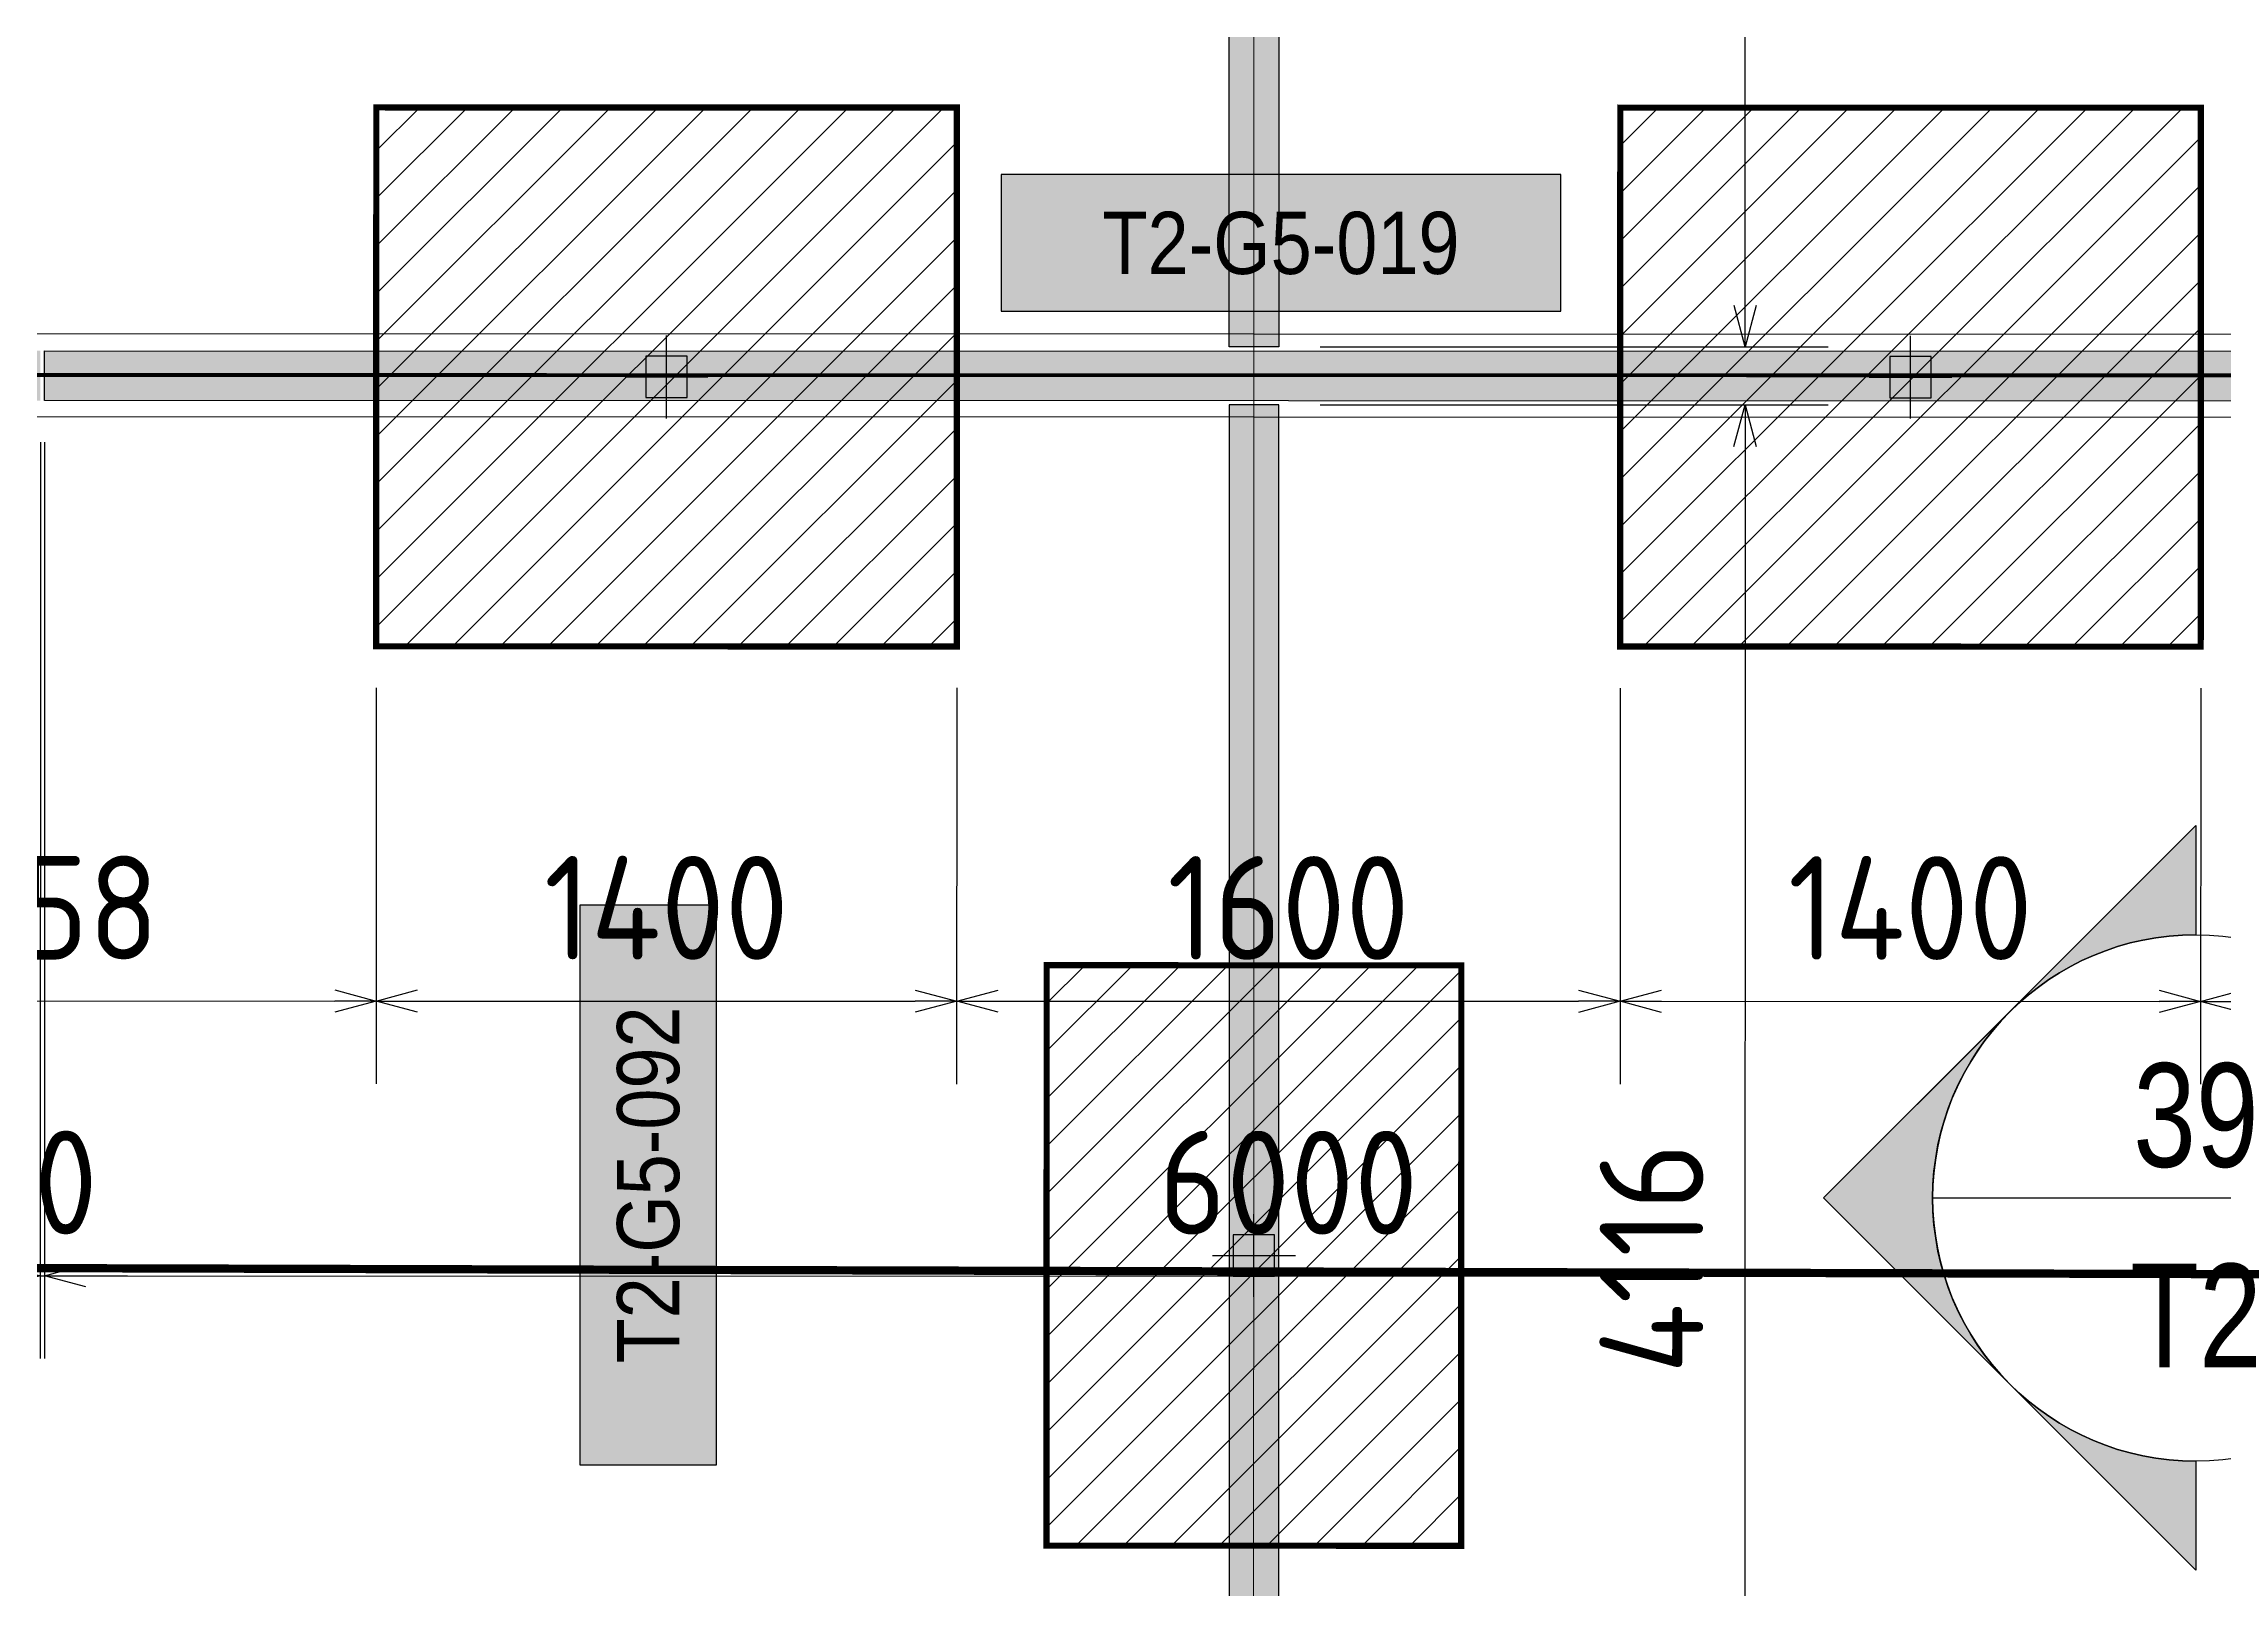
# Model space of a CAD drawing. Header units: centimetres. Extents: x -6122352 to 4157695, y -1694241 to 1947892.
# Drawn here: x 153588 to 158847, y -177704 to -173976 of the extents above; entities that cross this region are included whole.
import ezdxf
from ezdxf.enums import TextEntityAlignment as Align

# ---------------------------------------------------------------- set-up
doc = ezdxf.new("R2010")
doc.units = ezdxf.units.CM
doc.header["$MEASUREMENT"] = 0
doc.header["$PDMODE"] = 66
doc.header["$PDSIZE"] = 100
for name, color, linetype in [('00-MI-DIM', 7, 'Continuous'), ('@MI-FOOTINGS', 7, 'Continuous'), ('@MI-MEP', 7, 'Continuous'), ('@MI-REF LAYER', 7, 'Continuous'), ('@MI-TYPE-02', 6, 'Continuous'), ('A-GLASS HATCH', 7, 'Continuous'), ('PANEL-TAGS', 7, 'Continuous')]:
    doc.layers.add(name, color=color, linetype=linetype)
doc.layers.add('08-Compound Wall-2', color=6, linetype='Continuous', lineweight=25, true_color=0xff00ff)
doc.layers.add('23585-XR-AR-DAMAC PLOT LIMITS$0$1-End units', color=7, linetype='Continuous', lineweight=5, true_color=0xf8991e)
doc.layers.add('23585-XR-AR-DAMAC PLOT LIMITS$0$1-Mid units', color=41, linetype='Continuous', lineweight=5)
doc.layers.add('A-ANNO-TEXT', color=3, linetype='Continuous', lineweight=25)
doc.styles.add('Arial Narrow', font='ARIALN.TTF', dxfattribs={"width": 0.95, "height": 500})
doc.styles.add('PANELTAG_STYLE', font='arial.ttf')
doc.styles.add('Schueco-BEMSTIL', font='isocpeur.ttf', dxfattribs={"width": 0.9})
doc.dimstyles.new('MI- JWC-TXT-2.5 MM', dxfattribs={"dimscale": 1.5, "dimtxt": 2.5, "dimasz": 1, "dimexe": 2, "dimexo": 1, "dimgap": 1, "dimtad": 1, "dimdec": 0, "dimdsep": 46, "dimtxsty": 'Schueco-BEMSTIL', "dimblk": 'OPEN30', "dimcen": 0, "dimdle": 2, "dimclrd": 140, "dimclre": 8, "dimclrt": 40, "dimadec": 0, "dimazin": 2, "dimtfac": 1, "dimtdec": 0, "dimtix": 1, "dimtmove": 2, "dimatfit": 3, "dimldrblk": 'OPEN', "dimfxl": 2, "dimlwd": -1, "dimlwe": -1, "dimarcsym": 0})
pattern_1 = [(45, (0, 0), (-57.45242597140699, 57.45242597140699), [])]

# ---------------------------------------------------------------- blocks, each defined once
blk = doc.blocks.new('23585-XR-AR-BOUNDARY WALLS AND SETBACKS')
at = {"layer": '08-Compound Wall-2'}
for p, q in [((496630.2743717185, 2768898.701658423), (496626.2207710704, 2768894.277857717)), ((496630.4218299394, 2768898.566543386), (496626.3682282789, 2768894.142741575)), ((496626.2207710704, 2768894.277857717), (496620.1728842815, 2768887.677513147)), ((496626.3682282789, 2768894.142741575), (496620.3203433672, 2768887.542399054))]:
    blk.add_line(p, q, dxfattribs=at)
blk = doc.blocks.new('A$C9d9485f6')
at = {"layer": 'A-ANNO-TEXT', "rotation": 312.4881850805905}
blk.add_blockref('23585-XR-AR-BOUNDARY WALLS AND SETBACKS', (-2377088.534775567, -1504219.252137818), dxfattribs=at)
blk = doc.blocks.new('23585-XR-AR-DAMAC PLOT LIMITS')
at = {"layer": '23585-XR-AR-DAMAC PLOT LIMITS$0$1-End units', "color": 251, "true_color": 0x636466}
for points in [[(496626.2944999998, 2768894.2103), (496620.1114999996, 2768887.4625), (496602.4161, 2768903.6757), (496608.5992999999, 2768910.423900001)], [(496643.9895000001, 2768877.9965), (496637.8063000003, 2768871.248299999), (496620.1114999996, 2768887.4625), (496626.2944999998, 2768894.2103)]]:
    blk.add_lwpolyline(points, close=True, dxfattribs=at)
at = {"layer": '23585-XR-AR-DAMAC PLOT LIMITS$0$1-Mid units', "color": 251, "true_color": 0x636466}
for points in [[(496626.2944999998, 2768894.2103), (496608.5992999999, 2768910.423900001), (496612.6529000001, 2768914.8477), (496630.3481000001, 2768898.634099999)], [(496648.0428999998, 2768882.420299999), (496643.9895000001, 2768877.9965), (496626.2944999998, 2768894.2103), (496630.3481000001, 2768898.634099999)]]:
    blk.add_lwpolyline(points, close=True, dxfattribs=at)
blk = doc.blocks.new('A$Cf093b529')
at = {"layer": 'A-ANNO-TEXT'}
blk.add_blockref('23585-XR-AR-DAMAC PLOT LIMITS', (-495391.9901121984, -2768603.441896566), dxfattribs=at)
blk = doc.blocks.new('A$C711b571c')
at = {"color": 1, "true_color": 0xeb0000, "const_width": 0.008}
blk.add_lwpolyline([(54.30210460349917, -0.0004635702352970839), (54.30253221606836, -24.0003601370845), (45.14992791507393, -24.00034483429044), (39.14978796849027, -24.00019676890224), (33.14978313492611, -24.00019616470672), (27.14977830182761, -24.00019555841573), (21.14977346872911, -24.00019495398737), (15.14991609519348, -24.00005923560821), (9.149911262560636, -24.00005862955004), (-2.420507371425629e-06, -24.00001933402382), (0, 0), (9.150048795621842, -0.0001867562532424927), (15.150053629186, -0.0001873618457466364), (21.15005846228451, -0.0001879669725894928), (27.14978072280064, -0.0001762248575687408), (33.1497855563648, -0.0001768304500728846), (39.14979038946331, -0.0001774353440850973), (45.1499303355813, -0.0003255011979490519)], close=True, dxfattribs=at)
blk = doc.blocks.new('A$Cdfac6afe')
at = {"color": 1, "true_color": 0xeb0000, "const_width": 0.008}
blk.add_lwpolyline([(54.30210460536182, -0.0001132907345890999), (54.30212188418955, -23.99998516379856), (45.15206074342132, -24.00014000432566), (39.15205590939149, -24.00017810286954), (33.15205107722431, -24.00021620094776), (27.15219370182604, -24.00011918554083), (21.1521888691932, -24.00015728361905), (15.15204892121255, -24.00004792306572), (9.152044089045376, -24.00008602114394), (-0.0005602119490504265, -24.00012975861318), (0, 0), (9.152174268849194, -7.903296500444412e-05), (15.15231421589851, -0.0001883944496512413), (21.15231904899701, -0.0001502949744462967), (27.15232388256118, -0.000112197594717145), (33.15204614261165, -6.175367161631584e-05), (39.15205097524449, -2.365559339523315e-05), (45.15205580927432, 1.444295048713684e-05)], close=True, dxfattribs=at)
blk = doc.blocks.new('A$C041ab15c')
at = {"color": 1, "true_color": 0xeb0000, "const_width": 0.008}
blk.add_lwpolyline([(54.30210460303351, -0.0004635704681277275), (54.3025322156027, -24.00036013685167), (45.14992791460827, -24.00034483429044), (39.14978796849027, -24.00019676890224), (33.14978313492611, -24.00019616447389), (27.14977830182761, -24.0001955581829), (21.14977346826345, -24.00019495375454), (15.14991609519348, -24.00005923537537), (9.149911262560636, -24.00005862955004), (-2.420973032712936e-06, -24.00001933379099), (0, 0), (9.15004879515618, -0.0001867562532424927), (15.150053629186, -0.0001873616129159927), (21.15005846181884, -0.0001879669725894928), (27.14978072280064, -0.0001762248575687408), (33.14978555589914, -0.0001768306829035282), (39.14979038946331, -0.0001774351112544537), (45.1499303355813, -0.0003255009651184082)], close=True, dxfattribs=at)
blk = doc.blocks.new('A$C501b3e2d')
at = {"color": 1, "true_color": 0xeb0000, "const_width": 0.008}
blk.add_lwpolyline([(54.30210460536182, -0.0001132907345890999), (54.30212188372388, -23.99998516403139), (45.15206074342132, -24.00014000432566), (39.15205590939149, -24.00017810286954), (33.15205107722431, -24.00021620094776), (27.15219370182604, -24.00011918554083), (21.1521888691932, -24.00015728361905), (15.15204892121255, -24.00004792306572), (9.152044089045376, -24.00008602114394), (-0.0005602119490504265, -24.00012975838035), (0, 0), (9.152174268383533, -7.903296500444412e-05), (15.15231421543285, -0.0001883944496512413), (21.15231904899701, -0.0001502949744462967), (27.15232388209552, -0.0001121978275477886), (33.15204614261165, -6.175367161631584e-05), (39.15205097524449, -2.365559339523315e-05), (45.15205580927432, 1.444295048713684e-05)], close=True, dxfattribs=at)
blk = doc.blocks.new('T2-FOOTING PLAN')
at = {"layer": '@MI-FOOTINGS', "transparency": 33554679}
h = blk.add_hatch(dxfattribs=at)
h.set_pattern_fill('ANSI31', color=8, scale=650)
h.set_pattern_definition(pattern_1)
h.paths.add_polyline_path([(-700, 650), (700, 650), (700, -650), (-700, -650)])
at = {"layer": '@MI-FOOTINGS', "color": 160, "true_color": 0x3340f0, "const_width": 15}
blk.add_lwpolyline([(-700, 650), (700, 650), (700, -650), (-700, -650)], close=True, dxfattribs=at)
at = {"layer": '@MI-FOOTINGS', "color": 30}
blk.add_point((0, 0), dxfattribs=at)
blk = doc.blocks.new('_Open30')
at = {"color": 0, "linetype": 'ByBlock', "lineweight": -2}
for p, q in [((-1, 0.26794919), (0, 0)), ((0, 0), (-1, -0.26794919)), ((0, 0), (-1, 0))]:
    blk.add_line(p, q, dxfattribs=at)
blk = doc.blocks.new('*D924')
at = {"layer": '00-MI-DIM', "color": 8, "transparency": 16777216}
for p, q in [((152731.9939545225, -175528.1456424514), (152731.8243405921, -176485.0317137564)), ((154389.575151041, -175529.6590958234), (154389.4057532987, -176485.3255302375))]:
    blk.add_line(p, q, dxfattribs=at)
at = {"layer": '00-MI-DIM', "color": 140, "transparency": 16777216}
blk.add_line((152831.8597902484, -176285.049442512), (154289.441206097, -176285.3078077658), dxfattribs=at)
at = {"layer": 'Defpoints', "color": 0, "transparency": 16777216}
for p in [(152732.0116801361, -175428.1456440224), (154389.5928766546, -175429.6590973944), (154389.441204526, -176285.3255333795)]:
    blk.add_point(p, dxfattribs=at)
at = {"layer": '00-MI-DIM', "color": 140, "transparency": 16777216, "xscale": 100, "yscale": 100, "zscale": 100}
for p, rotation in [((152731.8597918194, -176285.0317168983), 179.9898439714545), ((154389.441204526, -176285.3255333795), 359.9898439714545)]:
    blk.add_blockref('_Open30', p, dxfattribs=dict(at, rotation=rotation))
at = {"layer": '00-MI-DIM', "color": 40, "transparency": 16777216, "insert": (153560.6903808033, -176060.1786286736), "char_height": 250, "attachment_point": 5, "rotation": 359.98984397145455, "style": 'Schueco-BEMSTIL'}
blk.add_mtext('1658', dxfattribs=at)
blk = doc.blocks.new('_Open')
at = {"color": 0, "linetype": 'ByBlock', "lineweight": -2}
for p, q in [((-1, 0.1666666666666667), (0, 0)), ((-1, -0.1666666666666667), (0, 0)), ((0, 0), (-1, 0))]:
    blk.add_line(p, q, dxfattribs=at)
blk = doc.blocks.new('*D925')
at = {"layer": '00-MI-DIM', "color": 8, "transparency": 16777216}
for p, q in [((154389.575151041, -175529.6590958234), (154389.4057532987, -176485.3255302374)), ((155789.5751290472, -175529.9072544138), (155789.405731305, -176485.573688828))]:
    blk.add_line(p, q, dxfattribs=at)
at = {"layer": '00-MI-DIM', "color": 140, "transparency": 16777216}
blk.add_line((154489.441202955, -176285.343258993), (155689.4411841032, -176285.5559663564), dxfattribs=at)
at = {"layer": 'Defpoints', "color": 0, "transparency": 16777216}
for p in [(154389.5928766546, -175429.6590973944), (155789.5928546608, -175429.9072559848), (155789.4411825322, -176285.57369197)]:
    blk.add_point(p, dxfattribs=at)
at = {"layer": '00-MI-DIM', "color": 140, "transparency": 16777216, "xscale": 100, "yscale": 100, "zscale": 100}
for p, rotation in [((154389.441204526, -176285.3255333794), 179.9898439714545), ((155789.4411825322, -176285.57369197), 359.9898439714545)]:
    blk.add_blockref('_Open30', p, dxfattribs=dict(at, rotation=rotation))
at = {"layer": '00-MI-DIM', "color": 40, "transparency": 16777216, "insert": (155089.4810761597, -176060.4496162094), "char_height": 250, "attachment_point": 5, "rotation": 359.98984397145455, "style": 'Schueco-BEMSTIL'}
blk.add_mtext('1400', dxfattribs=at)
blk = doc.blocks.new('*D926')
at = {"layer": '00-MI-DIM', "color": 8, "transparency": 16777216}
for p, q in [((155789.5751290472, -175529.9072544139), (155789.405731305, -176485.5736888281)), ((157389.5751039114, -175530.1908642317), (157389.4057061691, -176485.8572986459))]:
    blk.add_line(p, q, dxfattribs=at)
at = {"layer": '00-MI-DIM', "color": 140, "transparency": 16777216}
blk.add_line((155889.4411809612, -176285.5914175836), (157289.4411589674, -176285.8395761742), dxfattribs=at)
at = {"layer": 'Defpoints', "color": 0, "transparency": 16777216}
for p in [(155789.5928546608, -175429.9072559849), (157389.592829525, -175430.1908658027), (157389.4411573964, -176285.8573017878)]:
    blk.add_point(p, dxfattribs=at)
at = {"layer": '00-MI-DIM', "color": 140, "transparency": 16777216, "xscale": 100, "yscale": 100, "zscale": 100}
for p, rotation in [((155789.4411825322, -176285.57369197), 179.9898439714545), ((157389.4411573964, -176285.8573017878), 359.9898439714545)]:
    blk.add_blockref('_Open30', p, dxfattribs=dict(at, rotation=rotation))
at = {"layer": '00-MI-DIM', "color": 40, "transparency": 16777216, "insert": (156589.4810525949, -176060.7155004136), "char_height": 250, "attachment_point": 5, "rotation": 359.98984397145455, "style": 'Schueco-BEMSTIL'}
blk.add_mtext('1600', dxfattribs=at)
blk = doc.blocks.new('*D927')
at = {"layer": '00-MI-DIM', "color": 8, "transparency": 16777216}
for p, q in [((157389.5751039114, -175530.1908642317), (157389.4057061691, -176485.8572986458)), ((158789.5750819176, -175530.4390228222), (158789.4056841754, -176486.1054572364))]:
    blk.add_line(p, q, dxfattribs=at)
at = {"layer": '00-MI-DIM', "color": 140, "transparency": 16777216}
blk.add_line((157489.4411558254, -176285.8750274014), (158689.4411369736, -176286.0877347647), dxfattribs=at)
at = {"layer": 'Defpoints', "color": 0, "transparency": 16777216}
for p in [(157389.592829525, -175430.1908658027), (158789.5928075312, -175430.4390243932), (158789.4411354026, -176286.1054603783)]:
    blk.add_point(p, dxfattribs=at)
at = {"layer": '00-MI-DIM', "color": 140, "transparency": 16777216, "xscale": 100, "yscale": 100, "zscale": 100}
for p, rotation in [((157389.4411573964, -176285.8573017878), 179.9898439714545), ((158789.4411354026, -176286.1054603783), 359.9898439714545)]:
    blk.add_blockref('_Open30', p, dxfattribs=dict(at, rotation=rotation))
at = {"layer": '00-MI-DIM', "color": 40, "transparency": 16777216, "insert": (158089.4810290301, -176060.9813846177), "char_height": 250, "attachment_point": 5, "rotation": 359.98984397145455, "style": 'Schueco-BEMSTIL'}
blk.add_mtext('1400', dxfattribs=at)
blk = doc.blocks.new('*D928')
at = {"layer": '00-MI-DIM', "color": 8, "transparency": 16777216}
for p, q in [((158789.5750819176, -175530.4390228222), (158789.4056841753, -176486.1054572363)), ((160399.1376183743, -175530.0386389057), (160398.9680990895, -176486.3907620553))]:
    blk.add_line(p, q, dxfattribs=at)
at = {"layer": '00-MI-DIM', "color": 140, "transparency": 16777216}
blk.add_line((158889.4411338316, -176286.1231859919), (160299.0035518878, -176286.3730395837), dxfattribs=at)
at = {"layer": 'Defpoints', "color": 0, "transparency": 16777216}
for p in [(158789.5928075312, -175430.4390243932), (160399.1553439879, -175430.0386404767), (160399.0035503168, -176286.3907651973)]:
    blk.add_point(p, dxfattribs=at)
at = {"layer": '00-MI-DIM', "color": 140, "transparency": 16777216, "xscale": 100, "yscale": 100, "zscale": 100}
for p, rotation in [((158789.4411354026, -176286.1054603783), 179.9898439714545), ((160399.0035503168, -176286.3907651973), 359.9898439714545)]:
    blk.add_blockref('_Open30', p, dxfattribs=dict(at, rotation=rotation))
at = {"layer": '00-MI-DIM', "color": 40, "transparency": 16777216, "insert": (159594.2622254903, -176061.2481163225), "char_height": 250, "attachment_point": 5, "rotation": 359.98984397145455, "style": 'Schueco-BEMSTIL'}
blk.add_mtext('1610', dxfattribs=at)
blk = doc.blocks.new('*D958')
at = {"layer": '@MI-TYPE-02', "color": 8, "transparency": 16777216}
for p, q in [((153579.9286964136, -174936.8148385146), (153579.53677095, -177147.8833301906)), ((153589.9286962565, -174936.8166110759), (153589.5367707929, -177147.885102752))]:
    blk.add_line(p, q, dxfattribs=at)
at = {"layer": '@MI-TYPE-02', "color": 140, "transparency": 16777216}
for p, q in [((153479.5722237482, -176947.865607719), (153379.5722253192, -176947.8478821054)), ((153579.5722221772, -176947.8833333326), (153589.5722220201, -176947.885105894)), ((153689.5722204491, -176947.9028315076), (153789.5722188781, -176947.9205571212))]:
    blk.add_line(p, q, dxfattribs=at)
at = {"layer": 'Defpoints', "color": 0, "transparency": 16777216}
for p in [(153579.9464220273, -174836.8148400856), (153589.9464218701, -174836.8166126469), (153589.5722220201, -176947.885105894)]:
    blk.add_point(p, dxfattribs=at)
at = {"layer": '@MI-TYPE-02', "color": 140, "transparency": 16777216, "xscale": 100, "yscale": 100, "zscale": 100}
for p, rotation in [((153579.5722221772, -176947.8833333326), 359.9898439714545), ((153589.5722220201, -176947.885105894), 179.9898439714545)]:
    blk.add_blockref('_Open30', p, dxfattribs=dict(at, rotation=rotation))
at = {"layer": '@MI-TYPE-02', "color": 40, "transparency": 16777216, "insert": (153584.6121047293, -176722.884223148), "char_height": 250, "attachment_point": 5, "rotation": 359.98984397145455, "style": 'Schueco-BEMSTIL'}
blk.add_mtext('10', dxfattribs=at)
blk = doc.blocks.new('*D959')
at = {"layer": '@MI-TYPE-02', "color": 8, "transparency": 16777216}
for p, q in [((153589.9286962565, -174936.816611076), (153589.5367707929, -177147.885102752)), ((159589.4996962209, -174937.9686178674), (159589.1077864525, -177148.9485635453))]:
    blk.add_line(p, q, dxfattribs=at)
at = {"layer": '@MI-TYPE-02', "color": 140, "transparency": 16777216}
blk.add_line((153689.5722204491, -176947.9028315076), (159489.1432392508, -176948.9308410737), dxfattribs=at)
at = {"layer": 'Defpoints', "color": 0, "transparency": 16777216}
for p in [(153589.9464218702, -174836.816612647), (159589.5174218345, -174837.9686194384), (159589.1432376798, -176948.9485666873)]:
    blk.add_point(p, dxfattribs=at)
at = {"layer": '@MI-TYPE-02', "color": 140, "transparency": 16777216, "xscale": 100, "yscale": 100, "zscale": 100}
for p, rotation in [((153589.5722220201, -176947.885105894), 179.9898439714545), ((159589.1432376798, -176948.9485666873), 359.9898439714545)]:
    blk.add_blockref('_Open30', p, dxfattribs=dict(at, rotation=rotation))
at = {"layer": '@MI-TYPE-02', "color": 40, "transparency": 16777216, "insert": (156589.3976124806, -176723.4168398254), "char_height": 250, "attachment_point": 5, "rotation": 359.98984397145455, "style": 'Schueco-BEMSTIL'}
blk.add_mtext('6000', dxfattribs=at)
blk = doc.blocks.new('PANELTAG')
at = {"layer": 'PANEL-TAGS', "color": 1}
blk.add_lwpolyline([(-13.49999999999989, -3.300000000000182), (13.50000000000011, -3.300000000000182), (13.50000000000011, 3.299999999999727), (-13.49999999999989, 3.299999999999727)], close=True, dxfattribs=at)
at = {"layer": 'PANEL-TAGS', "color": 40, "true_color": 0xffd700}
blk.add_solid([(-13.49999999999989, -3.300000000000182), (13.50000000000011, -3.300000000000182), (-13.49999999999989, 3.299999999999727), (13.50000000000011, 3.299999999999727)], dxfattribs=at)
at = {"layer": 'PANEL-TAGS', "color": 5, "style": 'PANELTAG_STYLE', "width": 0.85}
blk.add_attdef('TAGNO', text='', height=3, dxfattribs=at).set_placement((1.13686837721616e-13, -4.547473508864641e-13), align=Align.MIDDLE)
blk = doc.blocks.new('*D3689')
at = {"layer": '@MI-TYPE-02', "color": 8, "transparency": 16777216}
for p, q in [((161.3057117729914, 4184.748415029406), (1384.548221426086, 4184.748415029406)), ((160.0100968826155, 68.78072360937955), (1384.548221426087, 68.78072360937973))]:
    blk.add_line(p, q, dxfattribs=at)
at = {"layer": '@MI-TYPE-02', "color": 140, "transparency": 16777216}
blk.add_line((1184.548221426087, 168.7807236093797), (1184.548221426086, 4084.748415029406), dxfattribs=at)
at = {"layer": 'Defpoints', "color": 0, "transparency": 16777216}
for p in [(61.30571177299137, 4184.748415029406), (1184.548221426086, 4184.748415029406), (60.0100968826155, 68.78072360937952)]:
    blk.add_point(p, dxfattribs=at)
at = {"layer": '@MI-TYPE-02', "color": 140, "transparency": 16777216, "xscale": 100, "yscale": 100, "zscale": 100}
for p, rotation in [((1184.548221426086, 4184.748415029406), 90), ((1184.548221426087, 68.7807236093797), 270)]:
    blk.add_blockref('_Open30', p, dxfattribs=dict(at, rotation=rotation))
at = {"layer": '@MI-TYPE-02', "color": 40, "transparency": 16777216, "insert": (959.5482214260868, 2126.764569319392), "char_height": 250, "attachment_point": 5, "rotation": 90, "style": 'Schueco-BEMSTIL'}
blk.add_mtext('4116', dxfattribs=at)
blk = doc.blocks.new('*D3690')
at = {"layer": '@MI-TYPE-02', "color": 8, "transparency": 16777216}
for p, q in [((159.9865410915968, -70.94057496625472), (1384.53051248033, -71.34479076505923)), ((159.9294374487522, -4186.90847079945), (1383.171852345558, -4187.31225696101))]:
    blk.add_line(p, q, dxfattribs=at)
at = {"layer": '@MI-TYPE-02', "color": 140, "transparency": 16777216}
blk.add_line((1184.497513881942, -171.2787663276156), (1183.20487273648, -4087.246243419833), dxfattribs=at)
at = {"layer": 'Defpoints', "color": 0, "transparency": 16777216}
for p in [(59.98654653973064, -70.90756547159984), (59.92944289688605, -4186.875461304794), (1183.171863241825, -4187.2462379717)]:
    blk.add_point(p, dxfattribs=at)
at = {"layer": '@MI-TYPE-02', "color": 140, "transparency": 16777216, "xscale": 100, "yscale": 100, "zscale": 100}
for p, rotation in [((1184.530523376597, -71.27877177574945), 89.98108695238069), ((1183.171863241825, -4187.2462379717), 269.9810869523807)]:
    blk.add_blockref('_Open30', p, dxfattribs=dict(at, rotation=rotation))
at = {"layer": '@MI-TYPE-02', "color": 40, "transparency": 16777216, "insert": (958.851205567512, -2129.188233510751), "char_height": 250, "attachment_point": 5, "rotation": 89.98108695238068, "style": 'Schueco-BEMSTIL'}
blk.add_mtext('4116', dxfattribs=at)
blk = doc.blocks.new('T2-SINGLE FOOTING')
at = {"layer": '@MI-FOOTINGS', "transparency": 33554679}
h = blk.add_hatch(dxfattribs=at)
h.set_pattern_fill('ANSI31', color=8, scale=650)
h.set_pattern_definition(pattern_1)
h.paths.add_polyline_path([(-700, 500), (700, 500), (700, -500), (-700, -500)])
at = {"layer": '@MI-FOOTINGS', "color": 62, "const_width": 15}
blk.add_lwpolyline([(-700, 500), (700, 500), (700, -500), (-700, -500)], close=True, dxfattribs=at)
at = {"layer": '@MI-FOOTINGS', "color": 30}
blk.add_point((0, 0), dxfattribs=at)
blk = doc.blocks.new('*U3659')
h = blk.add_hatch(color=94)
edge = h.paths.add_edge_path()
edge.add_line((-5.853590386044781e-15, -6.350000000000011), (-3.839567134987508e-15, -8.98025612106916))
edge.add_line((-3.839567134987508e-15, -8.98025612106916), (-8.98025612106916, -1.4210854715202e-14))
edge.add_line((-8.98025612106916, -1.364422505680946e-14), (-1.243449787580175e-14, 8.980256121069147))
edge.add_line((-1.308023176029987e-14, 8.980256121069147), (-6.554262137165959e-15, 6.349999999999988))
edge.add_arc((-2.326472348102011e-15, -1.154631945610163e-14), 6.35, 90.00000000000004, 269.9999999999999)
at = {"color": 94}
blk.add_line((-6.35, -5.639932965095795e-15), (6.35, -1.127986593019159e-14), dxfattribs=at)
blk.add_lwpolyline([(-5.853590386044781e-15, -6.350000000000011), (-3.839567134987508e-15, -8.98025612106916), (-8.98025612106916, -1.364422505680946e-14), (-1.308023176029987e-14, 8.980256121069147), (-6.554262137165959e-15, 6.349999999999988, 0.9999999999999994)], format="xyb", close=True, dxfattribs=at)
blk.add_lwpolyline([(-4.490128060534579, 4.490128060534578, 0.4142135623730951), (-4.490128060534578, -4.49012806053458), (-8.98025612106916, -1.236372533598709e-15), (-4.490128060534585, 4.490128060534578)], format="xyb", close=True)
blk.add_circle((-1.409983241273949e-15, -5.639932965095795e-15), 6.35, dxfattribs=at)
at = {"style": 'Arial Narrow', "width": 0.95, "flags": 8}
blk.add_attdef('VIEWNUMBER', text='', height=2.5, dxfattribs=at).set_placement((-1.409983241273949e-15, -5.639932965095795e-15), align=Align.BOTTOM_CENTER)
blk.add_attdef('SHEETNUMBER', text='', height=2.5, dxfattribs=at).set_placement((-1.409983241273949e-15, -1.587500000000005), align=Align.TOP_CENTER)
blk = doc.blocks.new('G8-partition walls')
at = {"layer": 'A-GLASS HATCH'}
h = blk.add_hatch(color=6, dxfattribs=at)
h.dxf.hatch_style = 1
h.paths.add_polyline_path([(-59.98989731972688, 68.81802566902479), (-58.69428242935101, 4184.785717089049), (61.30571177299134, 4184.748415029404), (60.01009688261547, 68.78072360937949)])
h = blk.add_hatch(color=6, dxfattribs=at)
h.dxf.hatch_style = 1
h.paths.add_polyline_path([(-60.01345343806315, -70.90525613649515), (-60.07055708090775, -4186.873151969659), (59.92944289688603, -4186.875461304793), (59.98654653973063, -70.90756547159981)])
at = {"layer": '@MI-TYPE-02', "color": 6}
for points in [[(-59.98989731972688, 68.81802566902479), (-58.69428242935101, 4184.785717089049), (61.30571177299134, 4184.748415029404), (60.01009688261547, 68.78072360937949)], [(-60.01345343806315, -70.90525613649515), (-60.07055708090775, -4186.873151969659), (59.92944289688603, -4186.875461304793), (59.98654653973063, -70.90756547159981)]]:
    blk.add_lwpolyline(points, close=True, dxfattribs=at)
at = {"layer": '@MI-FOOTINGS', "xscale": -1, "rotation": 89.98108695186909}
blk.add_blockref('T2-SINGLE FOOTING', (-0.04200527054490522, -2122.890358720615), dxfattribs=at)
at = {"layer": '@MI-TYPE-02'}
for base, p1, p2, angle, picture, middle in [((1184.548221426086, 4184.748415029406), (60.01009688261547, 68.78072360937949), (61.30571177299134, 4184.748415029404), 90, '*D3689', (959.5482214260868, 2126.764569319392)), ((1183.171863241825, -4187.2462379717), (59.98654653973063, -70.90756547159981), (59.92944289688603, -4186.875461304793), 269.9810869523807, '*D3690', (958.851205567512, -2129.188233510751))]:
    dim = blk.add_linear_dim(base=base, p1=p1, p2=p2, angle=angle, dimstyle='MI- JWC-TXT-2.5 MM', dxfattribs=at)
    dim.commit()
    dim.dimension.update_dxf_attribs({"geometry": picture, "text_midpoint": middle})

msp = doc.modelspace()

# ---------------------------------------------------------------- hatches: boundary and pattern name
at = {"layer": '@MI-TYPE-02'}
h = msp.add_hatch(color=256, dxfattribs=at)
h.dxf.hatch_style = 1
h.paths.add_polyline_path([(195656.4691723353, -174722.787441024), (201656.0401722996, -174723.9394478154), (201656.4664633862, -174843.9386906294), (195656.8954634219, -174842.7866838379)])
h.paths.add_polyline_path([(189646.9039450138, -174721.6309722617), (195646.4749449781, -174722.7829790532), (195646.9012360647, -174842.7822218671), (189647.3302361004, -174841.6302150756)])
h.paths.add_polyline_path([(183637.3389239867, -174720.5325745317), (189636.9099239509, -174721.6845813231), (189637.3362150375, -174841.683824137), (183637.7652150732, -174840.5318173456)])
h.paths.add_polyline_path([(177627.7741302625, -174719.4981617042), (183627.3451302268, -174720.6501684956), (183627.7714213134, -174840.6494113095), (177628.2004213491, -174839.4974045181)])
h.paths.add_polyline_path([(171618.2093575807, -174718.4696721997), (177617.780357545, -174719.6216789912), (177618.2066486315, -174839.6209218051), (171618.6356486673, -174838.4689150137)])
h.paths.add_polyline_path([(165608.6445866761, -174717.441682993), (171608.2155866404, -174718.5936897845), (171608.641877727, -174838.5929325984), (165609.0708777627, -174837.4409258069)])
h.paths.add_polyline_path([(159599.0825981169, -174717.1969129154), (165598.6535980812, -174718.3489197069), (165599.0798891678, -174838.3481625208), (159599.5088892035, -174837.1961557293)])
h.paths.add_polyline_path([(153589.5201307836, -174716.8173698331), (159589.0911307479, -174717.9693766245), (159589.5174218345, -174837.9686194384), (153589.9464218702, -174836.816612647)])
h.paths.add_polyline_path([(147483.9288758007, -174713.3843884443), (153579.5201309407, -174716.8155972718), (153579.9464220273, -174836.8148400857), (147484.3551668872, -174833.3836312582)])

# ---------------------------------------------------------------- linework, layer by layer
at = {"layer": '@MI-REF LAYER', "color": 1, "const_width": 20}
msp.add_lwpolyline([(147598.3699064411, -174805.3213599689), (150146.9589417482, -176920.1276009216), (169966.4006836299, -176974.4369881375), (169956.3720801502, -179941.5600420295), (169966.4006836299, -176974.4369881375), (198741.1672585288, -177044.2864030759), (201591.9463780712, -174810.2872722806)], dxfattribs=at)
at = {"layer": '@MI-TYPE-02'}
msp.add_lwpolyline([(153589.5201307836, -174716.8173698331), (159589.0911307479, -174717.9693766245), (159589.5174218345, -174837.9686194384), (153589.9464218702, -174836.816612647)], close=True, dxfattribs=at)

# ---------------------------------------------------------------- block references
at = {"layer": '00-MI-DIM'}
ref = msp.add_blockref('*U3659', (158778.0868700356, -176760.2572323289), dxfattribs=dict(at, xscale=100, yscale=100, zscale=100))
ref.add_attrib('VIEWNUMBER', '39', dxfattribs={"layer": '0', "height": 250, "style": 'Arial Narrow', "width": 0.95}).set_placement((158778.0868700356, -176760.2572323289), align=Align.BOTTOM_CENTER)
ref.add_attrib('SHEETNUMBER', 'T2', dxfattribs={"layer": '0', "height": 250, "style": 'Arial Narrow', "width": 0.95}).set_placement((158778.0868700356, -176919.0072323289), align=Align.TOP_CENTER)
at = {"layer": '@MI-FOOTINGS', "rotation": 359.9898439714545}
for p in [(155089.7080821462, -174779.7831869011), (158089.7080350166, -174780.3149553094)]:
    msp.add_blockref('T2-FOOTING PLAN', p, dxfattribs=at)
at = {"layer": '@MI-MEP', "color": 10, "xscale": 1000, "yscale": 1000, "zscale": 1000}
for name, p, rotation in [('A$C711b571c', (201656.2500581101, -174783.9390670481), 179.9905626783327), ('A$Cdfac6afe', (147354.1462922904, -174774.3753157409), 359.9900285576007)]:
    msp.add_blockref(name, p, dxfattribs=dict(at, rotation=rotation))
at = {"layer": '@MI-REF LAYER', "xscale": 1000, "yscale": 1000, "zscale": 1000}
msp.add_blockref('A$C9d9485f6', (-23958.95045533385, 48155.57226163784), dxfattribs=at)
at = {"layer": '@MI-REF LAYER', "xscale": 1000, "yscale": 1000, "zscale": 1000, "rotation": 312.4882903633292}
msp.add_blockref('A$Cf093b529', (-891608.7329339073, 539022.7201118186), dxfattribs=at)
at = {"layer": '@MI-REF LAYER', "color": 10, "xscale": 1000, "yscale": 1000, "zscale": 1000}
for name, p, rotation in [('A$C041ab15c', (201656.164716182, -174783.9390509086), 179.9893265042863), ('A$C501b3e2d', (147354.1464955246, -174773.3596860128), 359.9897739949772)]:
    msp.add_blockref(name, p, dxfattribs=dict(at, rotation=rotation))
at = {"layer": '@MI-TYPE-02', "color": 240, "true_color": 0xed1f24}
msp.add_blockref('G8-partition walls', (156506.3203870187, -174776.1768154073), dxfattribs=at)
at = {"layer": 'PANEL-TAGS'}
ref = msp.add_blockref('PANELTAG', (156571.5512448174, -174456.5544884489), dxfattribs=dict(at, xscale=50, yscale=50, zscale=50))
ref.add_attrib('TAGNO', 'T2-G5-019', dxfattribs={"color": 5, "height": 150, "style": 'PANELTAG_STYLE', "width": 0.8499999999999999}).set_placement((156571.5512448174, -174456.5544884489), align=Align.MIDDLE_CENTER)
at = {"layer": 'PANEL-TAGS', "color": 94}
ref = msp.add_blockref('PANELTAG', (155045.366968649, -176728.9262576122), dxfattribs=dict(at, xscale=50.00000000000001, yscale=50.00000000000001, zscale=50.00000000000001, rotation=90.00000000000001))
ref.add_attrib('TAGNO', 'T2-G5-092', dxfattribs={"color": 5, "height": 150, "rotation": 90, "style": 'PANELTAG_STYLE', "width": 0.8499999999999999}).set_placement((155045.366968649, -176728.9262576122), align=Align.MIDDLE_CENTER)

# ---------------------------------------------------------------- dimensions: what is measured, and where the dimension line sits
at = {"layer": '00-MI-DIM'}
for base, p1, p2, picture, middle in [((154389.441204526, -176285.3255333795), (152732.0116801361, -175428.1456440224), (154389.5928766546, -175429.6590973944), '*D924', (153560.6903808033, -176060.1786286736)), ((155789.4411825322, -176285.57369197), (154389.5928766546, -175429.6590973944), (155789.5928546608, -175429.9072559849), '*D925', (155089.4810761597, -176060.4496162094)), ((157389.4411573964, -176285.8573017878), (155789.5928546608, -175429.9072559849), (157389.592829525, -175430.1908658027), '*D926', (156589.4810525949, -176060.7155004136)), ((158789.4411354026, -176286.1054603783), (157389.592829525, -175430.1908658027), (158789.5928075313, -175430.4390243932), '*D927', (158089.4810290301, -176060.9813846177)), ((160399.0035503168, -176286.3907651973), (158789.5928075312, -175430.4390243932), (160399.1553439879, -175430.0386404767), '*D928', (159594.2622254903, -176061.2481163225))]:
    dim = msp.add_linear_dim(base=base, p1=p1, p2=p2, angle=359.9898439714545, dimstyle='MI- JWC-TXT-2.5 MM', dxfattribs=at)
    dim.commit()
    dim.dimension.update_dxf_attribs({"geometry": picture, "text_midpoint": middle})
at = {"layer": '@MI-TYPE-02'}
for base, p1, p2, picture, middle in [((153589.5722220201, -176947.885105894), (153579.9464220273, -174836.8148400857), (153589.9464218701, -174836.8166126469), '*D958', (153584.6121047293, -176722.884223148)), ((159589.1432376798, -176948.9485666873), (153589.9464218702, -174836.816612647), (159589.5174218345, -174837.9686194385), '*D959', (156589.3976124806, -176723.4168398254))]:
    dim = msp.add_linear_dim(base=base, p1=p1, p2=p2, angle=359.9898439714545, dimstyle='MI- JWC-TXT-2.5 MM', dxfattribs=at)
    dim.commit()
    dim.dimension.update_dxf_attribs({"geometry": picture, "text_midpoint": middle})

doc.saveas('drawing.dxf')
